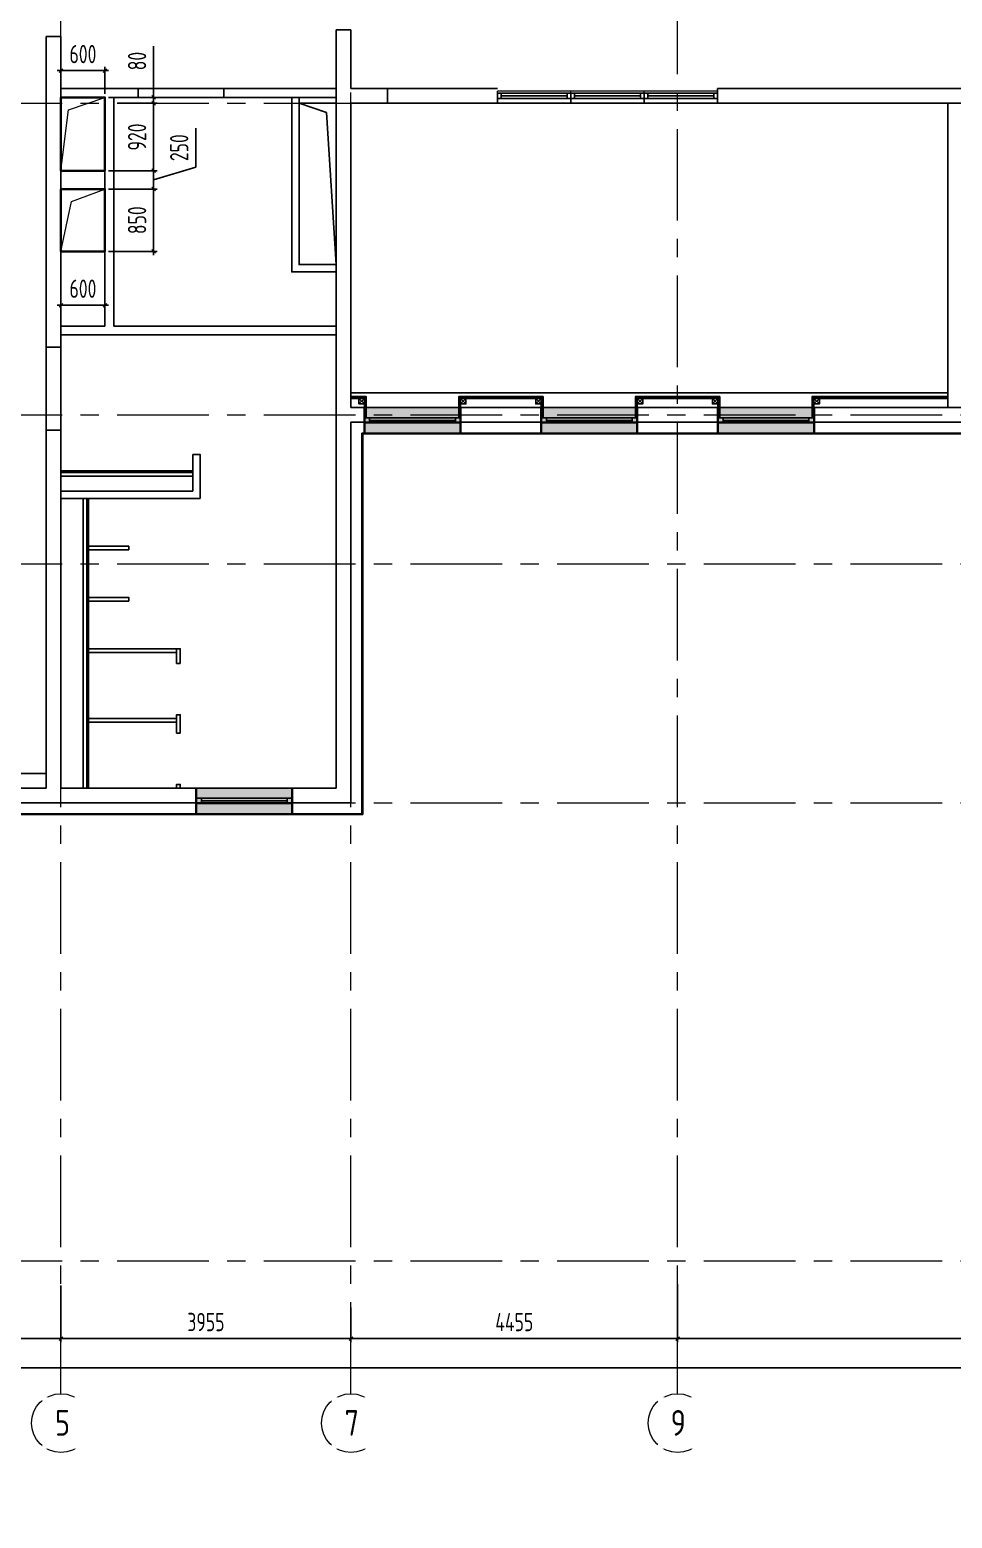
# Model space of a CAD drawing. Header units: millimetres. Extents: x -185251 to 7892985, y -102157 to 319855.
# Drawn here: x -151876 to -139296, y 183680 to 203982 of the extents above; entities that cross this region are included whole.
import ezdxf
from ezdxf import colors
from ezdxf.entities.mleader import LeaderData, LeaderLine
from ezdxf.math import Vec2, Vec3

# ---------------------------------------------------------------- set-up
doc = ezdxf.new("R2010")
doc.units = ezdxf.units.MM
doc.header["$LTSCALE"] = 10
doc.linetypes.add('CENTER', pattern=[2, 1.25, -0.25, 0.25, -0.25])
for name, color, linetype, lineweight in [('013', 7, 'Continuous', 13), ('АР_Оси', 142, 'Continuous', 9), ('АР_Оси размеры', 142, 'Continuous', 9), ('АР_Перегородки газоблок', 165, 'Continuous', 30)]:
    doc.layers.add(name, color=color, linetype=linetype, lineweight=lineweight)
doc.layers.add('Архитектура', color=251, linetype='Continuous')
doc.layers.add('ТХ ОБОРУДОВАНИЕ', color=250, linetype='Continuous')
doc.layers.get('0').off()
doc.layers.get('0').freeze()
doc.styles.add('ISOCPEUR', font='isocpeur.TTF', dxfattribs={"width": 0.7})
doc.styles.add('ГОСТ 2.304', font='isocpeur.TTF', dxfattribs={"width": 0.7})
doc.dimstyles.new('СПДС', dxfattribs={"dimscale": 100, "dimtxt": 2.5, "dimasz": 0.5, "dimexe": 0.5, "dimexo": 1, "dimgap": 1, "dimtad": 1, "dimdec": 0, "dimrnd": 5, "dimtxsty": 'ГОСТ 2.304', "dimblk": 'OBLIQUE', "dimcen": 2.5, "dimdle": 0.5, "dimadec": 0, "dimazin": 2, "dimtfac": 0.75, "dimtdec": 0, "dimtmove": 1, "dimatfit": 3, "dimfxl": 1, "dimtolj": 1, "dimarcsym": 1})

# ---------------------------------------------------------------- blocks, each defined once
blk = doc.blocks.new('витраж класс')
at = {"layer": 'ТХ ОБОРУДОВАНИЕ', "linetype": 'Continuous', "lineweight": 15}
for p, q in [((971279, -132904), (970279, -132904)), ((970279, -132930), (970279, -132904)), ((970279, -132930), (970279, -133004)), ((970329, -132930), (970279, -132930)), ((970279, -133004), (970279, -132930)), ((970329, -132930), (970329, -133004)), ((971229, -132930), (970329, -132930)), ((970329, -132967), (971229, -132967)), ((971229, -132930), (971279, -132930)), ((971229, -132930), (971229, -133004)), ((971279, -132930), (971279, -132904)), ((971279, -132930), (971279, -133004)), ((971279, -133004), (971279, -132930)), ((970329, -133004), (970279, -133004)), ((970279, -133004), (971279, -133004)), ((970329, -133004), (971229, -133004)), ((971229, -133004), (971279, -133004))]:
    blk.add_line(p, q, dxfattribs=at)
blk = doc.blocks.new('_Oblique')
at = {"color": 0, "linetype": 'ByBlock', "lineweight": -2}
blk.add_line((-0.5, -0.5), (0.5, 0.5), dxfattribs=at)
blk = doc.blocks.new('*D291')
at = {"layer": 'Defpoints', "color": 0, "ltscale": 100, "transparency": 16777216}
for p in [(-155716, 186954), (-151451, 186954), (-151451, 186131)]:
    blk.add_point(p, dxfattribs=at)
at = {"layer": 'АР_Оси размеры', "color": 0, "lineweight": -2, "ltscale": 100, "transparency": 16777216}
for p, q in [((-155716, 186854), (-155716, 186081)), ((-151451, 186854), (-151451, 186081)), ((-155766, 186131), (-151401, 186131))]:
    blk.add_line(p, q, dxfattribs=at)
at = {"layer": 'АР_Оси размеры', "color": 0, "lineweight": -2, "ltscale": 100, "transparency": 16777216, "xscale": 50, "yscale": 50, "zscale": 50, "rotation": 180}
blk.add_blockref('_Oblique', (-155716, 186131), dxfattribs=at)
at = {"layer": 'АР_Оси размеры', "color": 0, "lineweight": -2, "ltscale": 100, "transparency": 16777216, "xscale": 50, "yscale": 50, "zscale": 50}
blk.add_blockref('_Oblique', (-151451, 186131), dxfattribs=at)
at = {"layer": 'АР_Оси размеры', "color": 0, "ltscale": 100, "transparency": 16777216, "insert": (-153584, 186356), "char_height": 250, "attachment_point": 5, "style": 'ГОСТ 2.304'}
blk.add_mtext('\\A1;4265', dxfattribs=at)
blk = doc.blocks.new('*D292')
at = {"layer": 'Defpoints', "color": 0, "ltscale": 100, "transparency": 16777216}
for p in [(-151451, 186954), (-147496, 186654), (-147496, 186131)]:
    blk.add_point(p, dxfattribs=at)
at = {"layer": 'АР_Оси размеры', "color": 0, "lineweight": -2, "ltscale": 100, "transparency": 16777216}
for p, q in [((-151451, 186854), (-151451, 186081)), ((-147496, 186554), (-147496, 186081)), ((-151501, 186131), (-147446, 186131))]:
    blk.add_line(p, q, dxfattribs=at)
at = {"layer": 'АР_Оси размеры', "color": 0, "lineweight": -2, "ltscale": 100, "transparency": 16777216, "xscale": 50, "yscale": 50, "zscale": 50, "rotation": 180}
blk.add_blockref('_Oblique', (-151451, 186131), dxfattribs=at)
at = {"layer": 'АР_Оси размеры', "color": 0, "lineweight": -2, "ltscale": 100, "transparency": 16777216, "xscale": 50, "yscale": 50, "zscale": 50}
blk.add_blockref('_Oblique', (-147496, 186131), dxfattribs=at)
at = {"layer": 'АР_Оси размеры', "color": 0, "ltscale": 100, "transparency": 16777216, "insert": (-149474, 186356), "char_height": 250, "attachment_point": 5, "style": 'ГОСТ 2.304'}
blk.add_mtext('\\A1;3955', dxfattribs=at)
blk = doc.blocks.new('*D293')
at = {"layer": 'Defpoints', "color": 0, "ltscale": 100, "transparency": 16777216}
for p in [(-143041, 186972), (-147496, 186654), (-143041, 186131)]:
    blk.add_point(p, dxfattribs=at)
at = {"layer": 'АР_Оси размеры', "color": 0, "lineweight": -2, "ltscale": 100, "transparency": 16777216}
for p, q in [((-143041, 186872), (-143041, 186081)), ((-147496, 186554), (-147496, 186081)), ((-147546, 186131), (-142991, 186131))]:
    blk.add_line(p, q, dxfattribs=at)
at = {"layer": 'АР_Оси размеры', "color": 0, "lineweight": -2, "ltscale": 100, "transparency": 16777216, "xscale": 50, "yscale": 50, "zscale": 50, "rotation": 180}
blk.add_blockref('_Oblique', (-147496, 186131), dxfattribs=at)
at = {"layer": 'АР_Оси размеры', "color": 0, "lineweight": -2, "ltscale": 100, "transparency": 16777216, "xscale": 50, "yscale": 50, "zscale": 50}
blk.add_blockref('_Oblique', (-143041, 186131), dxfattribs=at)
at = {"layer": 'АР_Оси размеры', "color": 0, "ltscale": 100, "transparency": 16777216, "insert": (-145269, 186356), "char_height": 250, "attachment_point": 5, "style": 'ГОСТ 2.304'}
blk.add_mtext('\\A1;4455', dxfattribs=at)
blk = doc.blocks.new('*D294')
at = {"layer": 'Defpoints', "color": 0, "ltscale": 100, "transparency": 16777216}
for p in [(-143041, 186972), (-134471, 186972), (-134471, 186131)]:
    blk.add_point(p, dxfattribs=at)
at = {"layer": 'АР_Оси размеры', "color": 0, "lineweight": -2, "ltscale": 100, "transparency": 16777216}
for p, q in [((-143041, 186872), (-143041, 186081)), ((-134471, 186872), (-134471, 186081)), ((-143091, 186131), (-134421, 186131))]:
    blk.add_line(p, q, dxfattribs=at)
at = {"layer": 'АР_Оси размеры', "color": 0, "lineweight": -2, "ltscale": 100, "transparency": 16777216, "xscale": 50, "yscale": 50, "zscale": 50, "rotation": 180}
blk.add_blockref('_Oblique', (-143041, 186131), dxfattribs=at)
at = {"layer": 'АР_Оси размеры', "color": 0, "lineweight": -2, "ltscale": 100, "transparency": 16777216, "xscale": 50, "yscale": 50, "zscale": 50}
blk.add_blockref('_Oblique', (-134471, 186131), dxfattribs=at)
at = {"layer": 'АР_Оси размеры', "color": 0, "ltscale": 100, "transparency": 16777216, "insert": (-138756, 186356), "char_height": 250, "attachment_point": 5, "style": 'ГОСТ 2.304'}
blk.add_mtext('\\A1;8570', dxfattribs=at)
blk = doc.blocks.new('*D301')
at = {"layer": 'Defpoints', "color": 0, "ltscale": 100, "transparency": 16777216}
for p in [(-100201, 185729), (-168616, 185403), (-100201, 185403)]:
    blk.add_point(p, dxfattribs=at)
at = {"layer": 'АР_Оси размеры', "color": 0, "lineweight": -2, "ltscale": 100, "transparency": 16777216}
for p, q in [((-168616, 185503), (-168616, 185779)), ((-100201, 185503), (-100201, 185779)), ((-168666, 185729), (-100151, 185729))]:
    blk.add_line(p, q, dxfattribs=at)
at = {"layer": 'АР_Оси размеры', "color": 0, "lineweight": -2, "ltscale": 100, "transparency": 16777216, "xscale": 50, "yscale": 50, "zscale": 50, "rotation": 180}
blk.add_blockref('_Oblique', (-168616, 185729), dxfattribs=at)
at = {"layer": 'АР_Оси размеры', "color": 0, "lineweight": -2, "ltscale": 100, "transparency": 16777216, "xscale": 50, "yscale": 50, "zscale": 50}
blk.add_blockref('_Oblique', (-100201, 185729), dxfattribs=at)
at = {"layer": 'АР_Оси размеры', "color": 0, "ltscale": 100, "transparency": 16777216, "insert": (-134409, 185954), "char_height": 250, "attachment_point": 5, "style": 'ГОСТ 2.304'}
blk.add_mtext('\\A1;68415', dxfattribs=at)
blk = doc.blocks.new('*U236')
at = {"linetype": 'ByBlock'}
for p, q in [((0, 0), (0, -74)), ((50, 0), (0, 0)), ((0, -74), (0, 0)), ((1000, 0), (0, 0)), ((50, -74), (0, -74)), ((0, -74), (1000, -74)), ((50, 0), (50, -74)), ((950, 0), (50, 0)), ((50, -37), (950, -37)), ((50, -74), (950, -74)), ((950, 0), (1000, 0)), ((950, 0), (950, -74)), ((950, -74), (1000, -74)), ((1000, 0), (1000, -74)), ((1000, -74), (1000, 0))]:
    blk.add_line(p, q, dxfattribs=at)
blk = doc.blocks.new('*U237')
at = {"linetype": 'ByBlock'}
for p, q in [((0, 0), (0, -74)), ((50, 0), (0, 0)), ((0, -74), (0, 0)), ((1000, 0), (0, 0)), ((50, -74), (0, -74)), ((0, -74), (1000, -74)), ((50, 0), (50, -74)), ((950, 0), (50, 0)), ((50, -37), (950, -37)), ((50, -74), (950, -74)), ((950, 0), (1000, 0)), ((950, 0), (950, -74)), ((950, -74), (1000, -74)), ((1000, 0), (1000, -74)), ((1000, -74), (1000, 0))]:
    blk.add_line(p, q, dxfattribs=at)
blk = doc.blocks.new('*U238')
at = {"linetype": 'ByBlock'}
for p, q in [((0, 0), (0, -74)), ((50, 0), (0, 0)), ((0, -74), (0, 0)), ((1000, 0), (0, 0)), ((50, -74), (0, -74)), ((0, -74), (1000, -74)), ((50, 0), (50, -74)), ((950, 0), (50, 0)), ((50, -37), (950, -37)), ((50, -74), (950, -74)), ((950, 0), (1000, 0)), ((950, 0), (950, -74)), ((950, -74), (1000, -74)), ((1000, 0), (1000, -74)), ((1000, -74), (1000, 0))]:
    blk.add_line(p, q, dxfattribs=at)
blk = doc.blocks.new('_DOTSMALL')
at = {"color": 0, "linetype": 'ByBlock', "const_width": 0.5}
blk.add_lwpolyline([(-0.0625, 0, 1), (0.0625, 0, 1)], format="xyb", close=True, dxfattribs=at)
blk = doc.blocks.new('A$C3079c8b3')
at = {"layer": 'АР_Перегородки газоблок', "color": 0, "lineweight": 25, "ltscale": 100}
for points in [[(301, -12975), (301, -16925)], [(351, -12975), (351, -16925)], [(376, -12975), (376, -16925)]]:
    blk.add_lwpolyline(points, dxfattribs=at)
blk = doc.blocks.new('A$Ce02d65bd')
at = {"ltscale": 100}
for points in [[(0, 0), (0, 75), (75, 75), (75, 0), (0, 0)], [(0, 0), (75, 75)], [(0, 75), (75, 0)]]:
    blk.add_lwpolyline(points, dxfattribs=at)
blk = doc.blocks.new('*U108')
at = {"true_color": 0xffffff}
h = blk.add_hatch(color=7, dxfattribs=at)
h.dxf.hatch_style = 1
h.paths.add_polyline_path([(-1310, -140), (0, -140), (0, 220), (-1310, 220)])
at = {"lineweight": 30}
for p, q in [((-1310, -140), (-1310, 220)), ((0, -140), (0, 220))]:
    blk.add_line(p, q, dxfattribs=at)
for p, q in [((0, 220), (-1310, 220)), ((-1310, 70), (0, 70)), ((-1310, 0), (0, 0)), ((-1240, 0), (-1240, 70)), ((-1240, 35), (-70, 35)), ((-70, 0), (-70, 70)), ((-1310, -140), (0, -140)), ((-1310, -140), (-1310, -140)), ((-1310, -140), (-1310, -140)), ((0, -140), (0, -140)), ((0, -140), (0, -140))]:
    blk.add_line(p, q)
blk = doc.blocks.new('*D620')
at = {"layer": '013', "color": 0, "linetype": 'ByBlock', "lineweight": -2, "transparency": 16777216}
for p, q in [((-151451, 200909), (-151451, 200175)), ((-150851, 200909), (-150851, 200175)), ((-151501, 200225), (-150801, 200225))]:
    blk.add_line(p, q, dxfattribs=at)
at = {"layer": 'Defpoints', "color": 0, "linetype": 'ByBlock', "transparency": 16777216}
for p in [(-151451, 200959), (-150851, 200959), (-150851, 200225)]:
    blk.add_point(p, dxfattribs=at)
at = {"layer": '013', "color": 0, "linetype": 'ByBlock', "lineweight": -2, "transparency": 16777216, "xscale": 50, "yscale": 50, "zscale": 50, "rotation": 180}
blk.add_blockref('_Oblique', (-151451, 200225), dxfattribs=at)
at = {"layer": '013', "color": 0, "linetype": 'ByBlock', "lineweight": -2, "transparency": 16777216, "xscale": 50, "yscale": 50, "zscale": 50}
blk.add_blockref('_Oblique', (-150851, 200225), dxfattribs=at)
at = {"layer": '013', "color": 0, "linetype": 'ByBlock', "transparency": 16777216, "insert": (-151151, 200450), "char_height": 250, "attachment_point": 5, "style": 'ГОСТ 2.304'}
blk.add_mtext('\\A1;600', dxfattribs=at)
blk = doc.blocks.new('*D621')
at = {"layer": '013', "color": 0, "linetype": 'ByBlock', "lineweight": -2, "transparency": 16777216}
for p, q in [((-150801, 201809), (-150138, 201809)), ((-150188, 200909), (-150188, 201859)), ((-150801, 200959), (-150138, 200959))]:
    blk.add_line(p, q, dxfattribs=at)
at = {"layer": 'Defpoints', "color": 0, "linetype": 'ByBlock', "transparency": 16777216}
for p in [(-150851, 201809), (-150188, 201809), (-150851, 200959)]:
    blk.add_point(p, dxfattribs=at)
at = {"layer": '013', "color": 0, "linetype": 'ByBlock', "lineweight": -2, "transparency": 16777216, "xscale": 50, "yscale": 50, "zscale": 50}
for p, rotation in [((-150188, 201809), 90), ((-150188, 200959), 270)]:
    blk.add_blockref('_Oblique', p, dxfattribs=dict(at, rotation=rotation))
at = {"layer": '013', "color": 0, "linetype": 'ByBlock', "transparency": 16777216, "insert": (-150413, 201384), "char_height": 250, "attachment_point": 5, "rotation": 90, "style": 'ГОСТ 2.304'}
blk.add_mtext('\\A1;850', dxfattribs=at)
blk = doc.blocks.new('*D622')
at = {"layer": '013', "color": 0, "linetype": 'ByBlock', "lineweight": -2, "transparency": 16777216}
for p, q in [((-150188, 202009), (-150188, 203029)), ((-150681, 202979), (-150138, 202979)), ((-150801, 202059), (-150138, 202059))]:
    blk.add_line(p, q, dxfattribs=at)
at = {"layer": 'Defpoints', "color": 0, "linetype": 'ByBlock', "transparency": 16777216}
for p in [(-150731, 202979), (-150188, 202979), (-150851, 202059)]:
    blk.add_point(p, dxfattribs=at)
at = {"layer": '013', "color": 0, "linetype": 'ByBlock', "lineweight": -2, "transparency": 16777216, "xscale": 50, "yscale": 50, "zscale": 50}
for p, rotation in [((-150188, 202979), 90), ((-150188, 202059), 270)]:
    blk.add_blockref('_Oblique', p, dxfattribs=dict(at, rotation=rotation))
at = {"layer": '013', "color": 0, "linetype": 'ByBlock', "transparency": 16777216, "insert": (-150413, 202519), "char_height": 250, "attachment_point": 5, "rotation": 90, "style": 'ГОСТ 2.304'}
blk.add_mtext('\\A1;920', dxfattribs=at)
blk = doc.blocks.new('*D623')
at = {"layer": '013', "color": 0, "linetype": 'ByBlock', "lineweight": -2, "transparency": 16777216}
for p, q in [((-151501, 203425), (-150801, 203425)), ((-151451, 203110), (-151451, 203475)), ((-150851, 203110), (-150851, 203475))]:
    blk.add_line(p, q, dxfattribs=at)
at = {"layer": 'Defpoints', "color": 0, "linetype": 'ByBlock', "transparency": 16777216}
for p in [(-150851, 203425), (-151451, 203060), (-150851, 203060)]:
    blk.add_point(p, dxfattribs=at)
at = {"layer": '013', "color": 0, "linetype": 'ByBlock', "lineweight": -2, "transparency": 16777216, "xscale": 50, "yscale": 50, "zscale": 50, "rotation": 180}
blk.add_blockref('_Oblique', (-151451, 203425), dxfattribs=at)
at = {"layer": '013', "color": 0, "linetype": 'ByBlock', "lineweight": -2, "transparency": 16777216, "xscale": 50, "yscale": 50, "zscale": 50}
blk.add_blockref('_Oblique', (-150851, 203425), dxfattribs=at)
at = {"layer": '013', "color": 0, "linetype": 'ByBlock', "transparency": 16777216, "insert": (-151151, 203650), "char_height": 250, "attachment_point": 5, "style": 'ГОСТ 2.304'}
blk.add_mtext('\\A1;600', dxfattribs=at)
blk = doc.blocks.new('*D775')
at = {"layer": '013', "color": 0, "linetype": 'ByBlock', "lineweight": -2, "transparency": 16777216}
for p, q in [((-149613, 202107), (-149613, 202639)), ((-150801, 202059), (-150138, 202059)), ((-150188, 201759), (-150188, 202109)), ((-150188, 201934), (-149613, 202107)), ((-150801, 201809), (-150138, 201809))]:
    blk.add_line(p, q, dxfattribs=at)
at = {"layer": 'Defpoints', "color": 0, "linetype": 'ByBlock', "transparency": 16777216}
for p in [(-150851, 202059), (-150188, 202059), (-150851, 201809)]:
    blk.add_point(p, dxfattribs=at)
at = {"layer": '013', "color": 0, "linetype": 'ByBlock', "lineweight": -2, "transparency": 16777216, "xscale": 50, "yscale": 50, "zscale": 50}
for p, rotation in [((-150188, 202059), 90), ((-150188, 201809), 270)]:
    blk.add_blockref('_Oblique', p, dxfattribs=dict(at, rotation=rotation))
at = {"layer": '013', "color": 0, "linetype": 'ByBlock', "transparency": 16777216, "insert": (-149838, 202373), "char_height": 250, "attachment_point": 5, "rotation": 90, "style": 'ГОСТ 2.304'}
blk.add_mtext('\\A1;250', dxfattribs=at)
blk = doc.blocks.new('*D776')
at = {"layer": '013', "color": 0, "linetype": 'ByBlock', "lineweight": -2, "transparency": 16777216}
for p, q in [((-150188, 203760), (-150188, 203060)), ((-150801, 203060), (-150138, 203060)), ((-150188, 203060), (-150188, 203110)), ((-150188, 202979), (-150188, 203060)), ((-150188, 202979), (-150188, 203060)), ((-150681, 202979), (-150138, 202979)), ((-150188, 202979), (-150188, 202929))]:
    blk.add_line(p, q, dxfattribs=at)
at = {"layer": 'Defpoints', "color": 0, "linetype": 'ByBlock', "transparency": 16777216}
for p in [(-150851, 203060), (-150188, 203060), (-150731, 202979)]:
    blk.add_point(p, dxfattribs=at)
at = {"layer": '013', "color": 0, "linetype": 'ByBlock', "lineweight": -2, "transparency": 16777216, "xscale": 50, "yscale": 50, "zscale": 50}
for p, rotation in [((-150188, 203060), 270), ((-150188, 202979), 90)]:
    blk.add_blockref('_Oblique', p, dxfattribs=dict(at, rotation=rotation))
at = {"layer": '013', "color": 0, "linetype": 'ByBlock', "transparency": 16777216, "insert": (-150413, 203555), "char_height": 250, "attachment_point": 5, "rotation": 90, "style": 'ГОСТ 2.304'}
blk.add_mtext('\\A1;80', dxfattribs=at)

msp = doc.modelspace()

# ---------------------------------------------------------------- linework, layer by layer
at = {"layer": '013', "color": 1, "linetype": 'ByBlock', "lineweight": 30}
for points in [[(-151451.3, 203059.6), (-150851.4, 203059.6), (-150851.4, 202059.2), (-151451.3, 202059.2)], [(-151451.3, 201809.2), (-150851.4, 201809.2), (-150851.4, 200959.2), (-151451.3, 200959.2)]]:
    msp.add_lwpolyline(points, close=True, dxfattribs=at)
at = {"layer": '013', "color": 1, "linetype": 'ByBlock'}
for points in [[(-151451.3, 202059.2), (-151349.3, 202889.6), (-150851.4, 203059.6)], [(-151451.3, 200959.2), (-151308, 201637.4), (-150851.4, 201809.2)]]:
    msp.add_lwpolyline(points, dxfattribs=at)
at = {"layer": 'АР_Оси', "linetype": 'CENTER', "ltscale": 100}
for p, q in [((-151451.3, 185378), (-151451.3, 219685.4)), ((-143041.3, 185378), (-143041.3, 219685.4)), ((-147496.3, 185378), (-147496.3, 203981.7)), ((-172683.5, 202979.2), (-97582.9, 202979.2)), ((-172683.5, 198729.2), (-97582.9, 198729.2)), ((-172683.5, 196699.2), (-97582.9, 196699.2)), ((-172683.5, 193439.2), (-97582.9, 193439.2)), ((-172683.5, 187189.2), (-97582.9, 187189.2))]:
    msp.add_line(p, q, dxfattribs=at)
at = {"layer": 'АР_Оси', "ltscale": 0.5}
for centre in [(-151451.3, 184978), (-147496.3, 184978), (-143041.3, 184978)]:
    msp.add_circle(centre, 400, dxfattribs=at)
at = {"layer": 'Архитектура', "lineweight": 25, "transparency": 33554684}
for p, q in [((-151651.3, 203891.7), (-151651.3, 199650.4)), ((-151651.3, 203891.7), (-151451.3, 203891.7)), ((-151451.3, 203891.7), (-151451.3, 199650.4)), ((-147696.3, 203981.7), (-147696.3, 193639.2)), ((-147696.3, 203981.7), (-147496.3, 203981.7)), ((-147496.3, 203981.7), (-147496.3, 203179.2)), ((-150398.5, 203179.3), (-149231.5, 203179.3)), ((-150398.5, 203059.2), (-149231.5, 203059.3)), ((-147496.3, 203179.2), (-146996.3, 203179.2)), ((-146996.3, 203179.2), (-146996.3, 202979.2)), ((-146996.3, 203179.2), (-145496.3, 203179.2)), ((-146996.3, 203179.2), (-145496.3, 203179.2)), ((-142496.3, 203179.2), (-136799.3, 203179.2)), ((-142496.3, 203179.2), (-142496.3, 202979.2)), ((-148204.5, 202979.2), (-147829.5, 202854.2)), ((-147704.5, 202979.2), (-148204.5, 202979.2)), ((-148204.5, 200779.2), (-148204.5, 202979.2)), ((-148204.5, 202979.2), (-147704.5, 202979.2)), ((-147704.5, 202979.2), (-148204.5, 202979.2)), ((-148204.5, 202979.2), (-148204.5, 200779.2)), ((-147829.5, 202854.2), (-147696.3, 200779.2)), ((-147696.3, 200779.2), (-147696.3, 202979.2)), ((-147696.3, 202979.2), (-147696.3, 200779.2)), ((-147696.3, 200779.2), (-147696.3, 202979.2)), ((-147496.3, 202979.2), (-147496.3, 198829.2)), ((-147496.3, 202979.2), (-146996.3, 202979.2)), ((-146996.3, 202979.2), (-145496.3, 202979.2)), ((-146996.3, 202979.2), (-145496.3, 202979.2)), ((-142496.3, 202979.2), (-136799.3, 202979.2)), ((-147704.5, 200779.2), (-148204.5, 200779.2)), ((-148204.5, 200779.2), (-147704.5, 200779.2)), ((-151651.3, 199650.4), (-151451.3, 199650.4)), ((-151651.3, 198520.4), (-151651.3, 199650.4)), ((-151451.3, 199650.4), (-151451.3, 198520.4)), ((-147496.3, 199029.3), (-139356.3, 199029.2)), ((-147496.3, 198829.2), (-136283.3, 198829.2)), ((-147496.3, 198629.2), (-147496.3, 193439.2)), ((-147496.3, 198629.2), (-138928.9, 198629.2)), ((-151651.3, 198520.4), (-151651.3, 193639.2)), ((-151651.3, 198520.4), (-151451.3, 198520.4)), ((-151451.3, 198520.4), (-151451.3, 193639.2)), ((-147346.3, 198479.2), (-147346.3, 193289.2)), ((-147346.3, 198479.2), (-139078.9, 198479.2)), ((-147336.3, 198469.2), (-147336.3, 193279.2)), ((-147336.3, 198469.2), (-139088.9, 198469.2)), ((-151651.3, 193839.2), (-155591.3, 193839.2)), ((-155591.3, 193639.2), (-151651.3, 193639.2)), ((-151451.3, 193639.2), (-147696.3, 193639.2)), ((-155616.3, 193439.2), (-147496.3, 193439.2)), ((-155466.3, 193289.2), (-147346.3, 193289.2)), ((-155456.3, 193279.2), (-147336.3, 193279.2))]:
    msp.add_line(p, q, dxfattribs=at)
for points in [[(-150398.5, 203179.3), (-151451.3, 203179.2)], [(-150851.5, 203059.6), (-151451.3, 203059.6)], [(-150851.3, 199940.7), (-150851.5, 203059.6)], [(-150731.5, 203059.6), (-150731.4, 199940.7)], [(-150731.5, 203059.6), (-150398.5, 203059.6)], [(-150398.5, 203179.2), (-150398.5, 203059.2)], [(-147696.3, 203179.2), (-149231.5, 203179.3)], [(-149231.5, 203179.2), (-149231.5, 203059.2)], [(-149231.5, 203059.3), (-147696.3, 203059.2)], [(-148304.5, 203059.2), (-148304.5, 200679.2), (-147696.3, 200679.2)], [(-148204.5, 203059.2), (-148204.5, 200779.2), (-147696.3, 200779.2)], [(-142496.3, 202979.2), (-145496.3, 202979.2), (-145496.3, 203105.2)], [(-144496.3, 203105.2), (-144496.3, 202979.2)], [(-143496.3, 203105.2), (-143496.3, 202979.2)], [(-139356.3, 198829.2), (-139356.3, 202979.2)], [(-151451.3, 199940.4), (-150851.3, 199940.4)], [(-151451.3, 199820.4), (-147696.3, 199820.4)], [(-150731.4, 199940.7), (-147696.3, 199940.4)], [(-147287.1, 198689.2), (-147287.1, 198978.4), (-147496.3, 198978.4)], [(-147299.6, 198689.2), (-147299.6, 198965.9), (-147496.3, 198965.9)], [(-144877.1, 198689.2), (-144877.1, 198978.4), (-146027.1, 198978.4), (-146027.1, 198689.2)], [(-144889.6, 198689.2), (-144889.6, 198965.9), (-146014.6, 198965.9), (-146014.6, 198689.2)], [(-142467.1, 198689.2), (-142467.1, 198978.4), (-143617.1, 198978.4), (-143617.1, 198689.2)], [(-142479.6, 198689.2), (-142479.6, 198965.9), (-143604.6, 198965.9), (-143604.6, 198689.2)], [(-139356.3, 198978.4), (-141207.1, 198978.4), (-141207.1, 198689.2)], [(-139356.3, 198965.9), (-141194.6, 198965.9), (-141194.6, 198689.2)], [(-147312.1, 198708.9), (-147312.1, 198953.4), (-147496.3, 198953.4)], [(-144902.1, 198708.9), (-144902.1, 198953.4), (-146002.1, 198953.4), (-146002.1, 198746.5)], [(-142492.1, 198708.9), (-142492.1, 198953.4), (-143592.1, 198953.4), (-143592.1, 198746.5)], [(-139356.3, 198953.4), (-141182.1, 198953.4), (-141182.1, 198746.5)], [(-149553.5, 197589.3), (-149553.5, 198189.3), (-149653.5, 198189.3)], [(-149653.5, 197689.3), (-149653.5, 198189.3)], [(-151455.8, 197966.4), (-149653.5, 197966.3)], [(-151455.8, 197941.4), (-149653.5, 197941.3)], [(-151455.8, 197891.4), (-149653.5, 197891.3)], [(-151451.3, 197689.3), (-149653.5, 197689.3)], [(-151150.6, 197589.3), (-151451.3, 197589.3)], [(-149553.5, 197589.3), (-151150.6, 197589.3)]]:
    msp.add_lwpolyline(points, dxfattribs=at)
for points in [[(-151075.9, 196939.3), (-151075.9, 196889.3), (-150525.6, 196889.2), (-150525.6, 196939.2)], [(-151075.8, 196239.3), (-151075.8, 196189.3), (-150525.5, 196189.2), (-150525.5, 196239.2)], [(-151075.7, 195539.2), (-151075.7, 195489.2), (-149873.8, 195489.3), (-149873.8, 195539.3)], [(-149823.7, 195339.6), (-149873.7, 195339.6), (-149873.7, 195539.3), (-149823.7, 195539.3)], [(-151075.7, 194589.2), (-151075.7, 194539.2), (-149873.7, 194539.3), (-149873.7, 194589.3)], [(-149823.8, 194389.2), (-149873.8, 194389.2), (-149873.7, 194639.6), (-149823.7, 194639.6)], [(-149823.7, 193639.2), (-149873.7, 193639.2), (-149873.8, 193689.2), (-149823.8, 193689.2)]]:
    msp.add_lwpolyline(points, close=True, dxfattribs=at)

# ---------------------------------------------------------------- block references
for name, p in [('A$C3079c8b3', (-151451.3, 210563.9)), ('витраж класс', (-1115775.2, 336047.7)), ('витраж класс', (-1114775.2, 336047.7)), ('витраж класс', (-1113775.2, 336047.7))]:
    msp.add_blockref(name, p, dxfattribs=at)
at = {"layer": 'Архитектура', "lineweight": 25, "transparency": 33554684, "xscale": -1}
for name, p, rotation in [('*U236', (-145496.3, 203043.6), 180.0001519656341), ('*U237', (-144496.3, 203043.6), 180.0001519656341), ('*U238', (-143496.3, 203043.6), 180.0001519656341), ('*U108', (-146001.3, 198689.2), 180), ('*U108', (-143591.3, 198689.2), 180), ('*U108', (-141181.3, 198689.2), 180), ('*U108', (-148296.3, 193499.2), 180)]:
    msp.add_blockref(name, p, dxfattribs=dict(at, rotation=rotation))
at = {"layer": 'Архитектура', "lineweight": 25, "transparency": 33554684, "rotation": 180}
for p in [(-147312.1, 198953.4), (-145927.8, 198953.4), (-144902.1, 198953.4), (-143517.1, 198953.4), (-142492.1, 198953.4), (-141107.1, 198953.4)]:
    msp.add_blockref('A$Ce02d65bd', p, dxfattribs=at)

# ---------------------------------------------------------------- dimensions: what is measured, and where the dimension line sits
at = {"layer": '013', "color": 1, "linetype": 'ByBlock'}
for base, p1, p2, picture, middle in [((-150851.4, 203425.2), (-151451.3, 203059.6), (-150851.4, 203059.6), '*D623', (-151151.4, 203650.2)), ((-150851.4, 200224.6), (-151451.3, 200959.2), (-150851.4, 200959.2), '*D620', (-151151.4, 200449.6))]:
    dim = msp.add_linear_dim(base=base, p1=p1, p2=p2, dimstyle='СПДС', override={"dimasz": 0.5, "dimexe": 0.5, "dimexo": 0.5, "dimrnd": 5, "dimdle": 0.5}, dxfattribs=at)
    dim.commit()
    dim.dimension.update_dxf_attribs({"geometry": picture, "text_midpoint": middle})
dim = msp.add_linear_dim(base=(-150188.3, 203059.6), p1=(-150731.5, 202979.2), p2=(-150851.5, 203059.6), angle=90, dimstyle='СПДС', override={"dimasz": 0.5, "dimexe": 0.5, "dimexo": 0.5, "dimrnd": 5, "dimdle": 0.5}, dxfattribs=at)
dim.commit()
dim.dimension.update_dxf_attribs({"geometry": '*D776', "text_midpoint": (-150165.5, 203555.4), "dimtype": 160})
for base, p1, p2, picture, middle in [((-150188.3, 202979.2), (-150851.4, 202059.2), (-150731.5, 202979.2), '*D622', (-150413.3, 202519.2)), ((-150188.3, 202059.2), (-150851.4, 201809.2), (-150851.4, 202059.2), '*D775', (-149838.3, 202206.7)), ((-150188.3, 201809.2), (-150851.4, 200959.2), (-150851.4, 201809.2), '*D621', (-150413.3, 201384.2))]:
    dim = msp.add_linear_dim(base=base, p1=p1, p2=p2, angle=90, dimstyle='СПДС', override={"dimasz": 0.5, "dimexe": 0.5, "dimexo": 0.5, "dimrnd": 5, "dimdle": 0.5}, dxfattribs=at)
    dim.commit()
    dim.dimension.update_dxf_attribs({"geometry": picture, "text_midpoint": middle})
at = {"layer": 'АР_Оси размеры', "ltscale": 100}
for base, p1, p2, picture, middle in [((-151451.3, 186130.6), (-155716.3, 186954.4), (-151451.3, 186954.4), '*D291', (-153583.8, 186355.6)), ((-147496.3, 186130.6), (-151451.3, 186954.4), (-147496.3, 186653.7), '*D292', (-149473.8, 186355.6)), ((-143041.3, 186130.6), (-147496.3, 186653.7), (-143041.3, 186972.4), '*D293', (-145268.8, 186355.6)), ((-134471.3, 186130.6), (-143041.3, 186972.4), (-134471.3, 186972.4), '*D294', (-138756.3, 186355.6))]:
    dim = msp.add_linear_dim(base=base, p1=p1, p2=p2, dimstyle='СПДС', dxfattribs=at)
    dim.commit()
    dim.dimension.update_dxf_attribs({"geometry": picture, "text_midpoint": middle})

# ---------------------------------------------------------------- leaders
at = {"layer": 'Архитектура', "lineweight": 25, "transparency": 33554684}
ml = msp.add_multileader_mtext('Standard', dxfattribs=at)
ml.set_content('+15,850', color=256, style='ISOCPEUR')
ml.set_leader_properties(color=256, linetype='Continuous', lineweight=-1)
ml.set_arrow_properties(name='DOTSMALL')
ml.build(insert=Vec2(0, 0))
ml.multileader.update_dxf_attribs({"has_text_frame": 1, "text_left_attachment_type": 4, "text_right_attachment_type": 4, "dogleg_length": 100, "arrow_head_size": 180})
ctx = ml.context
ctx.base_point, ctx.char_height, ctx.arrow_head_size, ctx.landing_gap_size, ctx.plane_origin = Vec3(-141689.6, 296695.6), 250, 180, 50, Vec3(-140764.6, 294352)
ctx.left_attachment, ctx.right_attachment = 4, 4
notes = []
notes.append((ctx, [(0, (0, 0, 0), (0, 0), (1, 0), 1, [])]))
ctx.mtext.insert, ctx.mtext.width, ctx.mtext.line_spacing_style, ctx.mtext.flow_direction = Vec3(-141639.6, 297028.9), 852.697, 2, 5
for ctx, leaders in notes:
    for number, flags, end, landing, length, lines in leaders:
        leader = LeaderData()
        leader.index, (leader.has_last_leader_line, leader.has_dogleg_vector, leader.attachment_direction) = number, flags
        leader.last_leader_point, leader.dogleg_vector, leader.dogleg_length = Vec3(end), Vec3(landing), length
        for number, points, colour, breaks in lines:
            line = LeaderLine()
            line.index, line.vertices, line.color, line.breaks = number, Vec3.list(points), colors.encode_raw_color(colour), breaks
            leader.lines.append(line)
        ctx.leaders.append(leader)

# ---------------------------------------------------------------- next in the draw order: texts
at = {"layer": 'АР_Оси', "char_height": 350, "attachment_point": 1, "line_spacing_factor": 1.149209, "style": 'ГОСТ 2.304', "bg_fill": 2}
for s, insert in [('{\\W0.8;5}', (-151531.7, 185155.7)), ('{\\W0.8;7}', (-147583, 185155.7)), ('{\\W0.8;9}', (-143136, 185155.7))]:
    msp.add_mtext(s, dxfattribs=dict(at, insert=insert))

# ---------------------------------------------------------------- next in the draw order: dimensions: what is measured, and where the dimension line sits
at = {"layer": 'АР_Оси размеры', "ltscale": 100}
dim = msp.add_linear_dim(base=(-100201.3, 185728.5), p1=(-168616.3, 185403), p2=(-100201.3, 185403), dimstyle='СПДС', dxfattribs=at)
dim.commit()
dim.dimension.update_dxf_attribs({"geometry": '*D301', "text_midpoint": (-134408.8, 185953.5)})

# ---------------------------------------------------------------- next in the draw order: leaders
at = {"layer": 'Архитектура', "lineweight": 25, "transparency": 33554684}
ml = msp.add_multileader_mtext('Standard', dxfattribs=at)
ml.set_content('+13,700', color=256, style='ISOCPEUR')
ml.set_leader_properties(color=256, linetype='Continuous', lineweight=-1)
ml.set_arrow_properties(name='DOTSMALL')
ml.build(insert=Vec2(0, 0))
ml.multileader.update_dxf_attribs({"has_text_frame": 1, "text_left_attachment_type": 4, "text_right_attachment_type": 4, "dogleg_length": 100, "arrow_head_size": 180})
ctx = ml.context
ctx.base_point, ctx.char_height, ctx.arrow_head_size, ctx.landing_gap_size, ctx.plane_origin = Vec3(-153128.5, 305780.9), 250, 180, 50, Vec3(-155938.5, 304929.3)
ctx.left_attachment, ctx.right_attachment = 4, 4
notes = []
notes.append((ctx, [(0, (0, 0, 0), (0, 0), (1, 0), 1, [])]))
ctx.mtext.insert, ctx.mtext.width, ctx.mtext.line_spacing_style, ctx.mtext.flow_direction = Vec3(-153078.5, 306114.2), 852.697, 2, 5
ml = msp.add_multileader_mtext('Standard', dxfattribs=at)
ml.set_content('Л.2', color=256, style='ISOCPEUR')
ml.set_leader_properties(color=256, linetype='Continuous', lineweight=-1)
ml.set_arrow_properties(name='DOTSMALL')
ml.build(insert=Vec2(0, 0))
ml.multileader.update_dxf_attribs({"has_text_frame": 1, "text_left_attachment_type": 4, "text_right_attachment_type": 4, "dogleg_length": 100, "arrow_head_size": 180})
ctx = ml.context
ctx.base_point, ctx.char_height, ctx.arrow_head_size, ctx.landing_gap_size, ctx.plane_origin = Vec3(-155818.3, 305092.3, 0), 250, 180, 50, Vec3(-91789.1, 292800.5, 0)
ctx.left_attachment, ctx.right_attachment = 4, 4
notes.append((ctx, [(0, (0, 0, 0), (0, 0), (1, 0), 1, [])]))
ctx.mtext.insert, ctx.mtext.width, ctx.mtext.line_spacing_style, ctx.mtext.flow_direction = Vec3(-155768.3, 305425.7, 0), 852.697, 2, 5
ml = msp.add_multileader_mtext('Standard', dxfattribs=at)
ml.set_content('+15,850', color=256, style='ISOCPEUR')
ml.set_leader_properties(color=256, linetype='Continuous', lineweight=-1)
ml.set_arrow_properties(name='DOTSMALL')
ml.build(insert=Vec2(0, 0))
ml.multileader.update_dxf_attribs({"has_text_frame": 1, "text_left_attachment_type": 4, "text_right_attachment_type": 4, "dogleg_length": 100, "arrow_head_size": 180})
ctx = ml.context
ctx.base_point, ctx.char_height, ctx.arrow_head_size, ctx.landing_gap_size, ctx.plane_origin = Vec3(-153165, 299863.7), 250, 180, 50, Vec3(-154468.2, 298656.1)
ctx.left_attachment, ctx.right_attachment = 4, 4
notes.append((ctx, [(0, (0, 0, 0), (0, 0), (1, 0), 1, [])]))
ctx.mtext.insert, ctx.mtext.width, ctx.mtext.defined_height, ctx.mtext.line_spacing_style, ctx.mtext.flow_direction = Vec3(-153115, 300197), 696.035, 776.5, 2, 5
ml = msp.add_multileader_mtext('Standard', dxfattribs=at)
ml.set_content('Л.2', color=256, style='ISOCPEUR')
ml.set_leader_properties(color=256, linetype='Continuous', lineweight=-1)
ml.set_arrow_properties(name='DOTSMALL')
ml.build(insert=Vec2(0, 0))
ml.multileader.update_dxf_attribs({"has_text_frame": 1, "text_left_attachment_type": 4, "text_right_attachment_type": 4, "dogleg_length": 100, "arrow_head_size": 180})
ctx = ml.context
ctx.base_point, ctx.char_height, ctx.arrow_head_size, ctx.landing_gap_size, ctx.plane_origin = Vec3(-155501.4, 214032.7, 0), 250, 180, 50, Vec3(-129706.2, 200566.2, 0)
ctx.left_attachment, ctx.right_attachment = 4, 4
notes.append((ctx, [(0, (0, 0, 0), (0, 0), (1, 0), 1, [])]))
ctx.mtext.insert, ctx.mtext.width, ctx.mtext.line_spacing_style, ctx.mtext.flow_direction = Vec3(-155451.4, 214366, 0), 852.697, 2, 5
ml = msp.add_multileader_mtext('Standard', dxfattribs=at)
ml.set_content('+9,800', color=256, style='ISOCPEUR')
ml.set_leader_properties(color=256, linetype='Continuous', lineweight=-1)
ml.set_arrow_properties(name='DOTSMALL')
ml.build(insert=Vec2(0, 0))
ml.multileader.update_dxf_attribs({"has_text_frame": 1, "text_left_attachment_type": 4, "text_right_attachment_type": 4, "dogleg_length": 100, "arrow_head_size": 180})
ctx = ml.context
ctx.base_point, ctx.char_height, ctx.arrow_head_size, ctx.landing_gap_size, ctx.plane_origin = Vec3(-152582.7, 213955.7), 250, 180, 50, Vec3(-155731.7, 213023.6)
ctx.left_attachment, ctx.right_attachment = 4, 4
notes.append((ctx, [(0, (0, 0, 0), (0, 0), (1, 0), 1, [])]))
ctx.mtext.insert, ctx.mtext.width, ctx.mtext.line_spacing_style, ctx.mtext.flow_direction = Vec3(-152532.7, 214289), 852.697, 2, 5
ml = msp.add_multileader_mtext('Standard', dxfattribs=at)
ml.set_content('+11,750', color=256, style='ISOCPEUR')
ml.set_leader_properties(color=256, linetype='Continuous', lineweight=-1)
ml.set_arrow_properties(name='DOTSMALL')
ml.build(insert=Vec2(0, 0))
ml.multileader.update_dxf_attribs({"has_text_frame": 1, "text_left_attachment_type": 4, "text_right_attachment_type": 4, "dogleg_length": 100, "arrow_head_size": 180})
ctx = ml.context
ctx.base_point, ctx.char_height, ctx.arrow_head_size, ctx.landing_gap_size, ctx.plane_origin = Vec3(-155526.1, 207799.1), 250, 180, 50, Vec3(-154118.5, 206726)
ctx.left_attachment, ctx.right_attachment = 4, 4
notes.append((ctx, [(0, (0, 0, 0), (0, 0), (1, 0), 1, [])]))
ctx.mtext.insert, ctx.mtext.width, ctx.mtext.defined_height, ctx.mtext.line_spacing_style, ctx.mtext.flow_direction = Vec3(-155476.1, 208132.4), 696.035, 912.5, 2, 5
ml = msp.add_multileader_mtext('Standard', dxfattribs=at)
ml.set_content('+12,200', color=256, style='ISOCPEUR')
ml.set_leader_properties(color=256, linetype='Continuous', lineweight=-1)
ml.set_arrow_properties(name='DOTSMALL')
ml.build(insert=Vec2(0, 0))
ml.multileader.update_dxf_attribs({"has_text_frame": 1, "text_left_attachment_type": 4, "text_right_attachment_type": 4, "dogleg_length": 100, "arrow_head_size": 180})
ctx = ml.context
ctx.base_point, ctx.char_height, ctx.arrow_head_size, ctx.landing_gap_size, ctx.plane_origin = Vec3(-159917.7, 188208.1), 250, 180, 50, Vec3(-134681.8, 176585)
ctx.left_attachment, ctx.right_attachment = 4, 4
notes.append((ctx, [(0, (0, 0, 0), (0, 0), (1, 0), 1, [])]))
ctx.mtext.insert, ctx.mtext.width, ctx.mtext.line_spacing_style, ctx.mtext.flow_direction = Vec3(-159867.7, 188541.4), 852.697, 2, 5
ml = msp.add_multileader_mtext('Standard', dxfattribs=at)
ml.set_content('+12,650', color=256, style='ISOCPEUR')
ml.set_leader_properties(color=256, linetype='Continuous', lineweight=-1)
ml.set_arrow_properties(name='DOTSMALL')
ml.build(insert=Vec2(0, 0))
ml.multileader.update_dxf_attribs({"has_text_frame": 1, "text_left_attachment_type": 4, "text_right_attachment_type": 4, "dogleg_length": 100, "arrow_head_size": 180})
ctx = ml.context
ctx.base_point, ctx.char_height, ctx.arrow_head_size, ctx.landing_gap_size, ctx.plane_origin = Vec3(-159917.7, 187623.8), 250, 180, 50, Vec3(-134681.8, 176000.7)
ctx.left_attachment, ctx.right_attachment = 4, 4
notes.append((ctx, [(0, (0, 0, 0), (0, 0), (1, 0), 1, [])]))
ctx.mtext.insert, ctx.mtext.width, ctx.mtext.line_spacing_style, ctx.mtext.flow_direction = Vec3(-159867.7, 187957.1), 852.697, 2, 5
for ctx, leaders in notes:
    for number, flags, end, landing, length, lines in leaders:
        leader = LeaderData()
        leader.index, (leader.has_last_leader_line, leader.has_dogleg_vector, leader.attachment_direction) = number, flags
        leader.last_leader_point, leader.dogleg_vector, leader.dogleg_length = Vec3(end), Vec3(landing), length
        for number, points, colour, breaks in lines:
            line = LeaderLine()
            line.index, line.vertices, line.color, line.breaks = number, Vec3.list(points), colors.encode_raw_color(colour), breaks
            leader.lines.append(line)
        ctx.leaders.append(leader)

doc.saveas('drawing.dxf')
